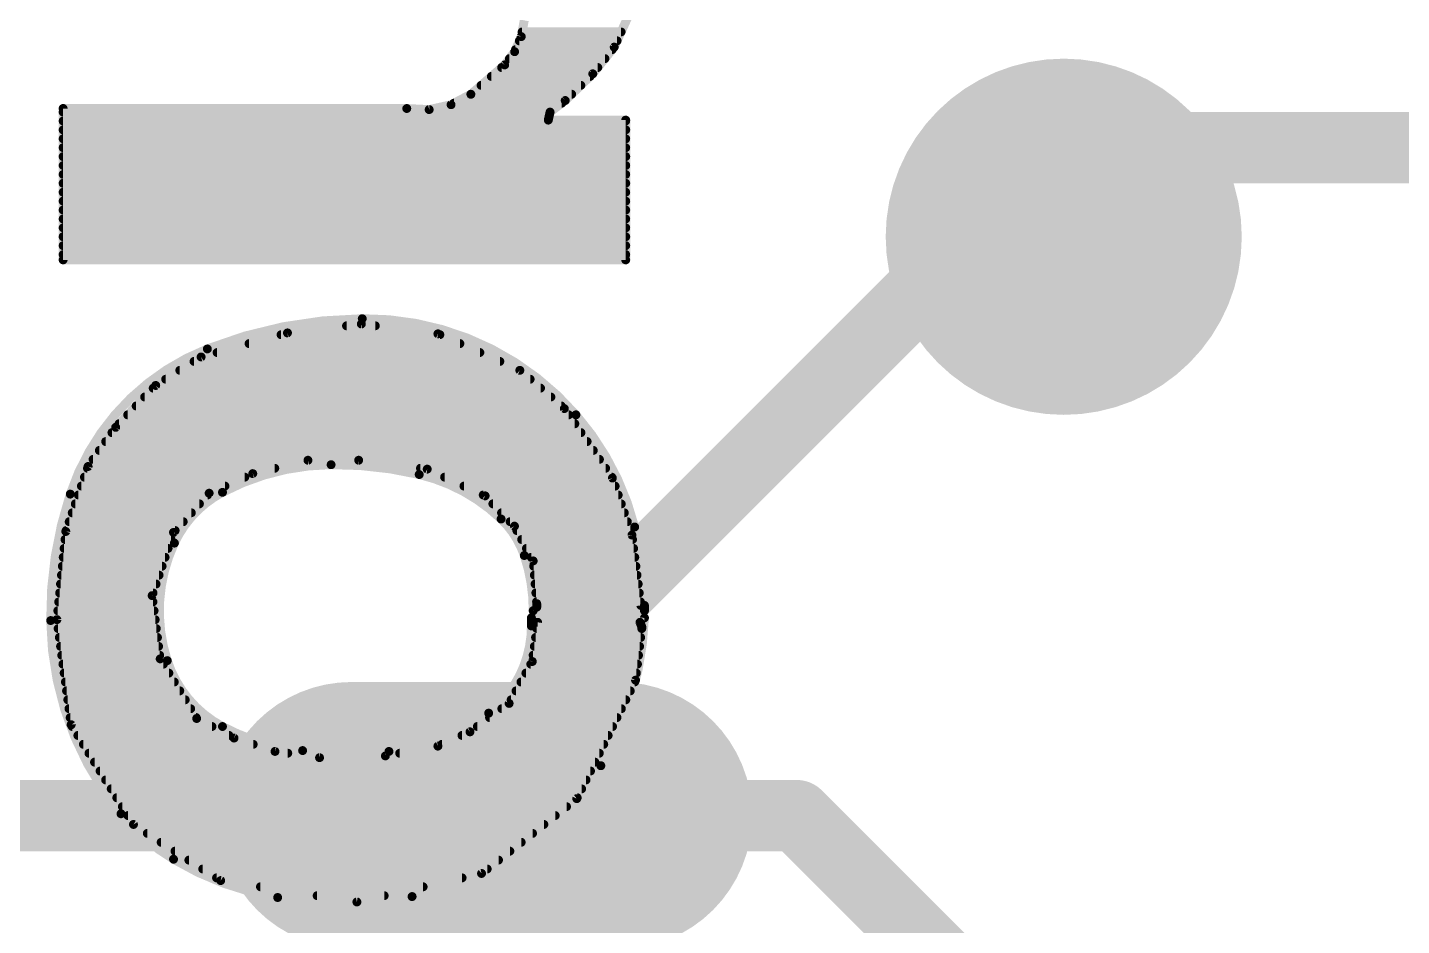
# Model space of a CAD drawing. Extents: x -2.8 to 25.5, y -2.5 to 56.
# Drawn here: x 16.22 to 20.141, y 33.341 to 35.903 of the extents above; entities that cross this region are included whole.
import ezdxf

# ---------------------------------------------------------------- set-up
doc = ezdxf.new("R2010")
doc.units = 0
for name, color, linetype in [('1', 12, 'CONTINUOUS'), ('16', 132, 'CONTINUOUS'), ('18', 110, 'CONTINUOUS'), ('22', 40, 'CONTINUOUS')]:
    doc.layers.add(name, color=color, linetype=linetype)

# ---------------------------------------------------------------- blocks, each defined once
blk = doc.blocks.new('RECT121920X243840R100')
at = {"const_width": 0.381}
blk.add_lwpolyline([(0.1905, -0.381), (0.1905, 0.381, 0.4142), (0, 0.5715), (0, 0.5715, 0.4142), (-0.1905, 0.381), (-0.1905, -0.381, 0.4142), (0, -0.5715), (0, -0.5715, 0.4142)], format="xyb", close=True, dxfattribs=at)
blk.add_solid([(-0.0254, -0.4064), (0.0254, -0.4064), (-0.0254, 0.4064), (0.0254, 0.4064)])
blk = doc.blocks.new('ROUNDV')
at = {"const_width": 0.5}
blk.add_lwpolyline([(0, -0.25, 1), (0, 0.25, 1), (0, -0.25)], format="xyb", dxfattribs=at)

msp = doc.modelspace()

# ---------------------------------------------------------------- linework, layer by layer
at = {"layer": '1', "const_width": 0.2032}
for points in [[(19.177, 35.306), (19.431, 35.56)], [(19.431, 35.56), (20.74, 35.56)], [(14.605, 33.655), (17.526, 33.655)], [(17.526, 33.655), (18.415, 33.655)], [(18.415, 33.655), (20.32, 31.75)]]:
    msp.add_lwpolyline(points, dxfattribs=at)
at = {"layer": '1', "const_width": 0.1016}
for points in [[(19.431, 35.6108, 1), (19.431, 35.5092)], [(19.4669, 35.5241, 1), (19.3951, 35.5959)], [(19.1411, 35.3419, 1), (19.2129, 35.2701)], [(17.526, 33.7058, 1), (17.526, 33.6042)], [(17.526, 33.6042, 1), (17.526, 33.7058)], [(18.4509, 33.6909, 1), (18.3791, 33.6191)], [(18.415, 33.6042, 1), (18.415, 33.7058)]]:
    msp.add_lwpolyline(points, format="xyb", dxfattribs=at)
at = {"layer": '16', "const_width": 0.2032}
for points in [[(17.78, 34.163), (18.923, 35.306)], [(18.923, 35.306), (19.177, 35.306)], [(17.78, 22.86), (17.78, 34.163)]]:
    msp.add_lwpolyline(points, dxfattribs=at)
at = {"layer": '16', "const_width": 0.1016}
for points in [[(18.923, 35.3568, 1), (18.923, 35.2552)], [(18.9589, 35.2701, 1), (18.8871, 35.3419)], [(19.177, 35.2552, 1), (19.177, 35.3568)], [(17.8308, 34.163, 1), (17.7292, 34.163)], [(17.7441, 34.1989, 1), (17.8159, 34.1271)]]:
    msp.add_lwpolyline(points, format="xyb", dxfattribs=at)
at = {"layer": '22', "const_width": 0.0254}
for points in [[(17.6378, 35.9232), (17.6291, 35.8769)], [(17.8945, 35.847), (17.9349, 35.9359)], [(17.6291, 35.8769), (17.6102, 35.8338)], [(17.6238, 35.8648), (17.9026, 35.8648)], [(17.6316, 35.8902), (17.9141, 35.8902)], [(17.6102, 35.8338), (17.5819, 35.7962)], [(17.6126, 35.8394), (17.8884, 35.8394)], [(17.8333, 35.7708), (17.8945, 35.847)], [(17.5819, 35.7962), (17.4854, 35.7124)], [(17.5732, 35.7886), (17.8476, 35.7886)], [(17.5953, 35.814), (17.868, 35.814)], [(17.5439, 35.7632), (17.8255, 35.7632)], [(17.7546, 35.6946), (17.8333, 35.7708)], [(17.4854, 35.7124), (17.4288, 35.6826)], [(17.4854, 35.7124), (17.773, 35.7124)], [(17.5146, 35.7378), (17.7992, 35.7378)], [(17.3025, 35.6718), (16.322, 35.6718)], [(16.322, 35.6718), (16.322, 35.24)], [(17.3664, 35.6687), (17.3025, 35.6718)], [(17.4288, 35.6826), (17.3664, 35.6687)], [(17.4372, 35.687), (17.7447, 35.687)], [(17.7114, 35.6616), (17.7546, 35.6946)], [(16.322, 35.6616), (17.7114, 35.6616)], [(16.322, 35.6362), (17.9273, 35.6362)], [(17.7063, 35.6387), (17.7114, 35.6616)], [(17.9273, 35.6387), (17.7063, 35.6387)], [(17.9273, 35.24), (17.9273, 35.6387)], [(16.322, 35.6108), (17.9273, 35.6108)], [(16.322, 35.5854), (17.9273, 35.5854)], [(16.322, 35.56), (17.9273, 35.56)], [(16.322, 35.5346), (17.9273, 35.5346)], [(16.322, 35.5092), (17.9273, 35.5092)], [(16.322, 35.4838), (17.9273, 35.4838)], [(16.322, 35.4584), (17.9273, 35.4584)], [(16.322, 35.433), (17.9273, 35.433)], [(16.322, 35.4076), (17.9273, 35.4076)], [(16.322, 35.3822), (17.9273, 35.3822)], [(16.322, 35.3568), (17.9273, 35.3568)], [(16.322, 35.3314), (17.9273, 35.3314)], [(16.322, 35.306), (17.9273, 35.306)], [(16.322, 35.2806), (17.9273, 35.2806)], [(16.322, 35.2552), (17.9273, 35.2552)], [(16.322, 35.24), (17.9273, 35.24)], [(17.1729, 35.0571), (16.9621, 35.0317)], [(17.1306, 35.052), (17.2127, 35.052)], [(17.3914, 35.0291), (17.1729, 35.0571)], [(16.9621, 35.0317), (16.7157, 34.9631)], [(16.8526, 35.0012), (17.454, 35.0012)], [(16.9438, 35.0266), (17.397, 35.0266)], [(17.6251, 34.925), (17.3914, 35.0291)], [(16.7157, 34.9631), (16.5862, 34.8818)], [(16.7613, 34.9758), (17.5111, 34.9758)], [(16.655, 34.925), (17.6251, 34.925)], [(16.6955, 34.9504), (17.5681, 34.9504)], [(17.7521, 34.8158), (17.6251, 34.925)], [(16.5862, 34.8818), (16.4719, 34.7624)], [(16.6146, 34.8996), (17.6546, 34.8996)], [(16.5546, 34.8488), (17.7137, 34.8488)], [(16.5789, 34.8742), (17.6842, 34.8742)], [(16.5303, 34.8234), (17.7433, 34.8234)], [(17.8892, 34.6177), (17.7521, 34.8158)], [(16.4719, 34.7624), (16.3932, 34.6507)], [(16.4817, 34.7726), (17.782, 34.7726)], [(16.506, 34.798), (17.7644, 34.798)], [(16.4612, 34.7472), (17.7996, 34.7472)], [(16.4254, 34.6964), (17.8347, 34.6964)], [(16.4433, 34.7218), (17.8172, 34.7218)], [(16.3932, 34.6507), (16.3297, 34.4653)], [(16.3915, 34.6456), (16.9259, 34.6456)], [(16.4075, 34.671), (17.8523, 34.671)], [(16.8631, 34.6304), (17.0205, 34.6685)], [(17.0205, 34.6685), (17.1653, 34.6685)], [(17.1653, 34.6685), (17.3609, 34.6431)], [(17.3416, 34.6456), (17.8699, 34.6456)], [(16.3828, 34.6202), (16.8404, 34.6202)], [(16.7386, 34.5745), (16.8631, 34.6304)], [(17.3609, 34.6431), (17.526, 34.5669)], [(17.4105, 34.6202), (17.8875, 34.6202)], [(17.9451, 34.4551), (17.8892, 34.6177)], [(16.3654, 34.5694), (16.734, 34.5694)], [(16.3741, 34.5948), (16.7838, 34.5948)], [(16.637, 34.4627), (16.7386, 34.5745)], [(17.4656, 34.5948), (17.8971, 34.5948)], [(17.5206, 34.5694), (17.9058, 34.5694)], [(17.526, 34.5669), (17.6098, 34.4805)], [(16.3567, 34.544), (16.7109, 34.544)], [(17.5482, 34.544), (17.9145, 34.544)], [(16.3393, 34.4932), (16.6647, 34.4932)], [(16.348, 34.5186), (16.6878, 34.5186)], [(17.5728, 34.5186), (17.9233, 34.5186)], [(17.5975, 34.4932), (17.932, 34.4932)], [(16.3297, 34.4653), (16.3043, 34.2138)], [(16.3306, 34.4678), (16.6416, 34.4678)], [(16.576, 34.2824), (16.637, 34.4627)], [(17.6098, 34.4805), (17.6632, 34.3814)], [(17.6166, 34.4678), (17.9407, 34.4678)], [(17.9705, 34.2544), (17.9451, 34.4551)], [(16.3248, 34.417), (16.6215, 34.417)], [(16.3274, 34.4424), (16.6301, 34.4424)], [(17.6303, 34.4424), (17.9467, 34.4424)], [(17.644, 34.417), (17.9499, 34.417)], [(16.3223, 34.3916), (16.6129, 34.3916)], [(17.6577, 34.3916), (17.9531, 34.3916)], [(17.6632, 34.3814), (17.6733, 34.2595)], [(16.3171, 34.3408), (16.5958, 34.3408)], [(16.3197, 34.3662), (16.6044, 34.3662)], [(17.6645, 34.3662), (17.9564, 34.3662)], [(17.6666, 34.3408), (17.9596, 34.3408)], [(16.3146, 34.3154), (16.5872, 34.3154)], [(17.6687, 34.3154), (17.9628, 34.3154)], [(16.3094, 34.2646), (16.5783, 34.2646)], [(16.312, 34.29), (16.5786, 34.29)], [(16.5989, 34.102), (16.576, 34.2824)], [(17.6708, 34.29), (17.966, 34.29)], [(17.6729, 34.2646), (17.9692, 34.2646)], [(17.6733, 34.2595), (17.6733, 34.2494)], [(17.6733, 34.2494), (17.9705, 34.2544)], [(17.9807, 34.2392), (17.9807, 34.2544)], [(16.3043, 34.2138), (16.3449, 33.9141)], [(16.3043, 34.2138), (16.5847, 34.2138)], [(16.3069, 34.2392), (16.5815, 34.2392)], [(17.9807, 34.2189), (17.6581, 34.2189)], [(17.6581, 34.2189), (17.6581, 34.196)], [(17.6632, 34.2392), (17.9807, 34.2392)], [(16.3077, 34.1884), (16.5879, 34.1884)], [(17.6759, 34.2062), (17.6606, 34.0944)], [(17.6735, 34.1884), (17.973, 34.1884)], [(17.968, 34.2062), (17.6759, 34.2062)], [(17.9553, 34.0411), (17.973, 34.1884)], [(17.973, 34.1935), (17.968, 34.2062)], [(17.973, 34.1884), (17.973, 34.1935)], [(16.3112, 34.163), (16.5912, 34.163)], [(16.3146, 34.1376), (16.5944, 34.1376)], [(17.6665, 34.1376), (17.9669, 34.1376)], [(17.67, 34.163), (17.9699, 34.163)], [(16.3181, 34.1122), (16.5976, 34.1122)], [(16.703, 33.9319), (16.5989, 34.102)], [(17.663, 34.1122), (17.9638, 34.1122)], [(16.3215, 34.0868), (16.6082, 34.0868)], [(16.3249, 34.0614), (16.6238, 34.0614)], [(17.6606, 34.0944), (17.5946, 33.975)], [(17.6424, 34.0614), (17.9577, 34.0614)], [(17.6564, 34.0868), (17.9608, 34.0868)], [(16.3284, 34.036), (16.6393, 34.036)], [(17.6283, 34.036), (17.9528, 34.036)], [(17.7876, 33.7033), (17.9553, 34.0411)], [(16.3318, 34.0106), (16.6548, 34.0106)], [(16.3353, 33.9852), (16.6704, 33.9852)], [(17.6002, 33.9852), (17.9275, 33.9852)], [(17.6143, 34.0106), (17.9402, 34.0106)], [(16.3387, 33.9598), (16.6859, 33.9598)], [(17.5946, 33.975), (17.4828, 33.8938)], [(17.5737, 33.9598), (17.9149, 33.9598)], [(16.3421, 33.9344), (16.7015, 33.9344)], [(16.3449, 33.9141), (16.5227, 33.6296)], [(16.3481, 33.909), (16.7467, 33.909)], [(16.8097, 33.876), (16.703, 33.9319)], [(17.5037, 33.909), (17.8897, 33.909)], [(17.5387, 33.9344), (17.9023, 33.9344)], [(16.364, 33.8836), (16.7952, 33.8836)], [(16.9266, 33.8379), (16.8097, 33.876)], [(17.4828, 33.8938), (17.3914, 33.8531)], [(17.4599, 33.8836), (17.8771, 33.8836)], [(16.3798, 33.8582), (16.8643, 33.8582)], [(16.3957, 33.8328), (16.963, 33.8328)], [(17.0536, 33.8201), (16.9266, 33.8379)], [(17.2415, 33.8252), (17.0536, 33.8201)], [(17.3914, 33.8531), (17.2415, 33.8252)], [(17.2823, 33.8328), (17.8519, 33.8328)], [(17.4029, 33.8582), (17.8645, 33.8582)], [(16.4116, 33.8074), (17.8393, 33.8074)], [(16.4275, 33.782), (17.8267, 33.782)], [(16.4433, 33.7566), (17.8141, 33.7566)], [(16.4592, 33.7312), (17.8014, 33.7312)], [(16.4751, 33.7058), (17.7888, 33.7058)], [(16.491, 33.6804), (17.7584, 33.6804)], [(17.5158, 33.4899), (17.7876, 33.7033)], [(16.5068, 33.655), (17.7261, 33.655)], [(16.5227, 33.6296), (16.7716, 33.4696)], [(16.5227, 33.6296), (17.6937, 33.6296)], [(16.5622, 33.6042), (17.6614, 33.6042)], [(16.6017, 33.5788), (17.629, 33.5788)], [(16.6412, 33.5534), (17.5967, 33.5534)], [(16.6807, 33.528), (17.5643, 33.528)], [(16.7203, 33.5026), (17.532, 33.5026)], [(16.7598, 33.4772), (17.4603, 33.4772)], [(16.7716, 33.4696), (17.1602, 33.4086)], [(17.1602, 33.4086), (17.5158, 33.4899)], [(16.885, 33.4518), (17.3492, 33.4518)], [(17.0468, 33.4264), (17.2381, 33.4264)]]:
    msp.add_lwpolyline(points, dxfattribs=at)
at = {"layer": '22'}
for points, const_width in [([(17.6238, 35.8712, 1), (17.6238, 35.8585)], 0.0127), ([(17.6229, 35.8781, 1), (17.6354, 35.8758)], 0.0127), ([(17.635, 35.8744, 1), (17.6233, 35.8795)], 0.0127), ([(17.6316, 35.8965, 1), (17.6316, 35.8839)], 0.0127), ([(17.9026, 35.8585, 1), (17.9026, 35.8712)], 0.0127), ([(17.9141, 35.8839, 1), (17.9141, 35.8965)], 0.0127), ([(17.6044, 35.8364, 1), (17.616, 35.8313)], 0.0127), ([(17.6153, 35.83, 1), (17.6051, 35.8377)], 0.0127), ([(17.6126, 35.8458, 1), (17.6126, 35.8331)], 0.0127), ([(17.8887, 35.8496, 1), (17.9002, 35.8443)], 0.0127), ([(17.8884, 35.8331, 1), (17.8884, 35.8458)], 0.0127), ([(17.8994, 35.843, 1), (17.8895, 35.8509)], 0.0127), ([(17.5732, 35.795, 1), (17.5732, 35.7823)], 0.0127), ([(17.5768, 35.8, 1), (17.587, 35.7924)], 0.0127), ([(17.5861, 35.7914, 1), (17.5777, 35.801)], 0.0127), ([(17.5953, 35.8203, 1), (17.5953, 35.8077)], 0.0127), ([(17.8476, 35.7823, 1), (17.8476, 35.795)], 0.0127), ([(17.868, 35.8077, 1), (17.868, 35.8203)], 0.0127), ([(17.5439, 35.7696, 1), (17.5439, 35.7569)], 0.0127), ([(17.8255, 35.7569, 1), (17.8255, 35.7696)], 0.0127), ([(17.8283, 35.7748, 1), (17.8383, 35.7668)], 0.0127), ([(17.8377, 35.7662, 1), (17.8289, 35.7754)], 0.0127), ([(17.4854, 35.7188, 1), (17.4854, 35.7061)], 0.0127), ([(17.4812, 35.7172, 1), (17.4896, 35.7076)], 0.0127), ([(17.4884, 35.7068, 1), (17.4824, 35.718)], 0.0127), ([(17.5146, 35.7441, 1), (17.5146, 35.7315)], 0.0127), ([(17.773, 35.7061, 1), (17.773, 35.7188)], 0.0127), ([(17.7992, 35.7315, 1), (17.7992, 35.7441)], 0.0127), ([(16.3284, 35.6718, 1), (16.3156, 35.6718)], 0.0127), ([(16.322, 35.6782, 1), (16.322, 35.6655)], 0.0127), ([(17.3028, 35.6781, 1), (17.3022, 35.6655)], 0.0127), ([(17.3025, 35.6655, 1), (17.3025, 35.6782)], 0.0127), ([(17.365, 35.6749, 1), (17.3678, 35.6625)], 0.0127), ([(17.3661, 35.6624, 1), (17.3667, 35.6751)], 0.0127), ([(17.4259, 35.6882, 1), (17.4318, 35.677)], 0.0127), ([(17.4302, 35.6764, 1), (17.4274, 35.6888)], 0.0127), ([(17.4372, 35.6934, 1), (17.4372, 35.6807)], 0.0127), ([(17.7447, 35.6807, 1), (17.7447, 35.6934)], 0.0127), ([(17.7502, 35.6992, 1), (17.759, 35.69)], 0.0127), ([(17.7585, 35.6896, 1), (17.7507, 35.6996)], 0.0127), ([(16.322, 35.6679, 1), (16.322, 35.6553)], 0.0127), ([(16.322, 35.6425, 1), (16.322, 35.6299)], 0.0127), ([(17.7063, 35.645, 1), (17.7063, 35.6324)], 0.0127), ([(17.7001, 35.6401, 1), (17.7125, 35.6373)], 0.0127), ([(17.7075, 35.6666, 1), (17.7153, 35.6566)], 0.0127), ([(17.7176, 35.6602, 1), (17.7052, 35.663)], 0.0127), ([(17.7114, 35.6553, 1), (17.7114, 35.6679)], 0.0127), ([(17.9337, 35.6387, 1), (17.921, 35.6387)], 0.0127), ([(17.9273, 35.6324, 1), (17.9273, 35.645)], 0.0127), ([(17.9273, 35.6299, 1), (17.9273, 35.6425)], 0.0127), ([(16.322, 35.6172, 1), (16.322, 35.6045)], 0.0127), ([(17.9273, 35.6045, 1), (17.9273, 35.6172)], 0.0127), ([(16.322, 35.5917, 1), (16.322, 35.5791)], 0.0127), ([(16.322, 35.5663, 1), (16.322, 35.5537)], 0.0127), ([(17.9273, 35.5791, 1), (17.9273, 35.5917)], 0.0127), ([(17.9273, 35.5537, 1), (17.9273, 35.5663)], 0.0127), ([(16.322, 35.541, 1), (16.322, 35.5283)], 0.0127), ([(16.322, 35.5155, 1), (16.322, 35.5029)], 0.0127), ([(17.9273, 35.5283, 1), (17.9273, 35.541)], 0.0127), ([(17.9273, 35.5029, 1), (17.9273, 35.5155)], 0.0127), ([(16.322, 35.4901, 1), (16.322, 35.4775)], 0.0127), ([(17.9273, 35.4775, 1), (17.9273, 35.4901)], 0.0127), ([(16.322, 35.4648, 1), (16.322, 35.4521)], 0.0127), ([(16.322, 35.4393, 1), (16.322, 35.4267)], 0.0127), ([(17.9273, 35.4521, 1), (17.9273, 35.4648)], 0.0127), ([(17.9273, 35.4267, 1), (17.9273, 35.4393)], 0.0127), ([(16.322, 35.4139, 1), (16.322, 35.4013)], 0.0127), ([(17.9273, 35.4013, 1), (17.9273, 35.4139)], 0.0127), ([(16.322, 35.3886, 1), (16.322, 35.3759)], 0.0127), ([(16.322, 35.3631, 1), (16.322, 35.3505)], 0.0127), ([(17.9273, 35.3759, 1), (17.9273, 35.3886)], 0.0127), ([(17.9273, 35.3505, 1), (17.9273, 35.3631)], 0.0127), ([(16.322, 35.3377, 1), (16.322, 35.3251)], 0.0127), ([(17.9273, 35.3251, 1), (17.9273, 35.3377)], 0.0127), ([(16.322, 35.3124, 1), (16.322, 35.2997)], 0.0127), ([(16.322, 35.2869, 1), (16.322, 35.2743)], 0.0127), ([(17.9273, 35.2997, 1), (17.9273, 35.3124)], 0.0127), ([(17.9273, 35.2743, 1), (17.9273, 35.2869)], 0.0127), ([(16.3156, 35.24, 1), (16.3284, 35.24)], 0.0127), ([(16.322, 35.2615, 1), (16.322, 35.2489)], 0.0127), ([(16.322, 35.2463, 1), (16.322, 35.2337)], 0.0127), ([(17.921, 35.24, 1), (17.9337, 35.24)], 0.0127), ([(17.9273, 35.2489, 1), (17.9273, 35.2615)], 0.0127), ([(17.9273, 35.2337, 1), (17.9273, 35.2463)], 0.0127), ([(17.1755, 35.0723, 0.092), (16.7335, 34.986)], 0.0254), ([(17.1306, 35.0583, 1), (17.1306, 35.0457)], 0.0127), ([(17.1737, 35.0634, 1), (17.1721, 35.0508)], 0.0127), ([(17.7851, 34.798, 0.2195), (17.1755, 35.0723)], 0.0254), ([(17.1754, 35.0786, 1), (17.1756, 35.066)], 0.0127), ([(17.1737, 35.0508, 1), (17.1721, 35.0634)], 0.0127), ([(17.1756, 35.066, 1), (17.1754, 35.0786)], 0.0127), ([(17.2127, 35.0457, 1), (17.2127, 35.0583)], 0.0127), ([(16.8526, 35.0076, 1), (16.8526, 34.9949)], 0.0127), ([(16.9438, 35.0329, 1), (16.9438, 35.0203)], 0.0127), ([(16.9613, 35.038, 1), (16.9629, 35.0254)], 0.0127), ([(16.9638, 35.0256, 1), (16.9604, 35.0378)], 0.0127), ([(17.394, 35.0349, 1), (17.3888, 35.0233)], 0.0127), ([(17.3906, 35.0228, 1), (17.3922, 35.0354)], 0.0127), ([(17.397, 35.0203, 1), (17.397, 35.0329)], 0.0127), ([(17.454, 34.9949, 1), (17.454, 35.0076)], 0.0127), ([(16.7335, 34.986, 0.2224), (16.3424, 34.5719)], 0.0254), ([(16.714, 34.9692, 1), (16.7174, 34.957)], 0.0127), ([(16.7191, 34.9577, 1), (16.7123, 34.9685)], 0.0127), ([(16.7312, 34.9919, 1), (16.7358, 34.9801)], 0.0127), ([(16.7358, 34.9801, 1), (16.7312, 34.9919)], 0.0127), ([(16.7613, 34.9821, 1), (16.7613, 34.9695)], 0.0127), ([(17.5111, 34.9695, 1), (17.5111, 34.9821)], 0.0127), ([(16.655, 34.9314, 1), (16.655, 34.9187)], 0.0127), ([(16.6955, 34.9567, 1), (16.6955, 34.9441)], 0.0127), ([(17.5681, 34.9441, 1), (17.5681, 34.9567)], 0.0127), ([(17.6292, 34.9298, 1), (17.621, 34.9202)], 0.0127), ([(17.6225, 34.9192, 1), (17.6277, 34.9308)], 0.0127), ([(17.6251, 34.9187, 1), (17.6251, 34.9314)], 0.0127), ([(16.5828, 34.8872, 1), (16.5896, 34.8764)], 0.0127), ([(16.5908, 34.8774, 1), (16.5816, 34.8862)], 0.0127), ([(16.6146, 34.9059, 1), (16.6146, 34.8933)], 0.0127), ([(17.6546, 34.8933, 1), (17.6546, 34.9059)], 0.0127), ([(16.5546, 34.8552, 1), (16.5546, 34.8425)], 0.0127), ([(16.5789, 34.8805, 1), (16.5789, 34.8679)], 0.0127), ([(17.6842, 34.8679, 1), (17.6842, 34.8805)], 0.0127), ([(17.7137, 34.8425, 1), (17.7137, 34.8552)], 0.0127), ([(16.5303, 34.8297, 1), (16.5303, 34.8171)], 0.0127), ([(17.7433, 34.8171, 1), (17.7433, 34.8297)], 0.0127), ([(17.7573, 34.8194, 1), (17.7469, 34.8122)], 0.0127), ([(17.748, 34.811, 1), (17.7562, 34.8206)], 0.0127), ([(16.4771, 34.7587, 1), (16.4667, 34.7661)], 0.0127), ([(16.4817, 34.779, 1), (16.4817, 34.7663)], 0.0127), ([(16.506, 34.8043, 1), (16.506, 34.7917)], 0.0127), ([(17.7644, 34.7917, 1), (17.7644, 34.8043)], 0.0127), ([(17.9527, 34.478, 0.1172), (17.7851, 34.798)], 0.0254), ([(17.7899, 34.8022, 1), (17.7803, 34.7938)], 0.0127), ([(17.7803, 34.7938, 1), (17.7899, 34.8022)], 0.0127), ([(17.782, 34.7663, 1), (17.782, 34.779)], 0.0127), ([(16.4612, 34.7535, 1), (16.4612, 34.7409)], 0.0127), ([(16.4673, 34.7668, 1), (16.4765, 34.758)], 0.0127), ([(17.7996, 34.7409, 1), (17.7996, 34.7535)], 0.0127), ([(16.4254, 34.7028, 1), (16.4254, 34.6901)], 0.0127), ([(16.4433, 34.7281, 1), (16.4433, 34.7155)], 0.0127), ([(17.8172, 34.7155, 1), (17.8172, 34.7281)], 0.0127), ([(17.8347, 34.6901, 1), (17.8347, 34.7028)], 0.0127), ([(16.3915, 34.6519, 1), (16.3915, 34.6393)], 0.0127), ([(16.388, 34.6544, 1), (16.3984, 34.647)], 0.0127), ([(16.3992, 34.6486, 1), (16.3872, 34.6528)], 0.0127), ([(16.4075, 34.6773, 1), (16.4075, 34.6647)], 0.0127), ([(17.0866, 34.6558, 0.1204), (16.7767, 34.577)], 0.0254), ([(16.9259, 34.6393, 1), (16.9259, 34.6519)], 0.0127), ([(17.0205, 34.6748, 1), (17.0205, 34.6622)], 0.0127), ([(17.022, 34.6623, 1), (17.019, 34.6747)], 0.0127), ([(17.338, 34.6278, 0.0602), (17.0866, 34.6558)], 0.0254), ([(17.0865, 34.6621, 1), (17.0867, 34.6495)], 0.0127), ([(17.0867, 34.6495, 1), (17.0865, 34.6621)], 0.0127), ([(17.1661, 34.6748, 1), (17.1645, 34.6622)], 0.0127), ([(17.1653, 34.6622, 1), (17.1653, 34.6748)], 0.0127), ([(17.3416, 34.6519, 1), (17.3416, 34.6393)], 0.0127), ([(17.8523, 34.6647, 1), (17.8523, 34.6773)], 0.0127), ([(17.8699, 34.6393, 1), (17.8699, 34.6519)], 0.0127), ([(16.3828, 34.6266, 1), (16.3828, 34.6139)], 0.0127), ([(16.8404, 34.6139, 1), (16.8404, 34.6266)], 0.0127), ([(16.8616, 34.6366, 1), (16.8646, 34.6242)], 0.0127), ([(16.8657, 34.6246, 1), (16.8605, 34.6362)], 0.0127), ([(17.5717, 34.5008, 0.1342), (17.338, 34.6278)], 0.0254), ([(17.3395, 34.634, 1), (17.3365, 34.6216)], 0.0127), ([(17.3365, 34.6216, 1), (17.3395, 34.634)], 0.0127), ([(17.3636, 34.6489, 1), (17.3582, 34.6373)], 0.0127), ([(17.3601, 34.6368, 1), (17.3617, 34.6494)], 0.0127), ([(17.4105, 34.6266, 1), (17.4105, 34.6139)], 0.0127), ([(17.8952, 34.6198, 1), (17.8832, 34.6156)], 0.0127), ([(17.884, 34.6141, 1), (17.8944, 34.6213)], 0.0127), ([(17.8875, 34.6139, 1), (17.8875, 34.6266)], 0.0127), ([(16.3424, 34.5719, 0.083), (16.2865, 34.2113)], 0.0254), ([(16.3364, 34.5739, 1), (16.3484, 34.5699)], 0.0127), ([(16.3484, 34.5699, 1), (16.3364, 34.5739)], 0.0127), ([(16.3654, 34.5757, 1), (16.3654, 34.5631)], 0.0127), ([(16.3741, 34.6011, 1), (16.3741, 34.5885)], 0.0127), ([(16.7767, 34.577, 0.1633), (16.6395, 34.4322)], 0.0254), ([(16.736, 34.5803, 1), (16.7412, 34.5687)], 0.0127), ([(16.7433, 34.5702, 1), (16.7339, 34.5788)], 0.0127), ([(16.734, 34.5631, 1), (16.734, 34.5757)], 0.0127), ([(16.7737, 34.5826, 1), (16.7797, 34.5714)], 0.0127), ([(16.7797, 34.5714, 1), (16.7737, 34.5826)], 0.0127), ([(16.7838, 34.5885, 1), (16.7838, 34.6011)], 0.0127), ([(17.4656, 34.6011, 1), (17.4656, 34.5885)], 0.0127), ([(17.5206, 34.5757, 1), (17.5206, 34.5631)], 0.0127), ([(17.5306, 34.5713, 1), (17.5214, 34.5625)], 0.0127), ([(17.5233, 34.5611, 1), (17.5287, 34.5727)], 0.0127), ([(17.8971, 34.5885, 1), (17.8971, 34.6011)], 0.0127), ([(17.9058, 34.5631, 1), (17.9058, 34.5757)], 0.0127), ([(16.3567, 34.5504, 1), (16.3567, 34.5377)], 0.0127), ([(16.7109, 34.5377, 1), (16.7109, 34.5504)], 0.0127), ([(17.5482, 34.5504, 1), (17.5482, 34.5377)], 0.0127), ([(17.9145, 34.5377, 1), (17.9145, 34.5504)], 0.0127), ([(16.3393, 34.4995, 1), (16.3393, 34.4869)], 0.0127), ([(16.348, 34.5249, 1), (16.348, 34.5123)], 0.0127), ([(16.6647, 34.4869, 1), (16.6647, 34.4995)], 0.0127), ([(16.6878, 34.5123, 1), (16.6878, 34.5249)], 0.0127), ([(17.6378, 34.3967, 0.1209), (17.5717, 34.5008)], 0.0254), ([(17.5761, 34.5054, 1), (17.5673, 34.4962)], 0.0127), ([(17.5728, 34.5249, 1), (17.5728, 34.5123)], 0.0127), ([(17.5673, 34.4962, 1), (17.5761, 34.5054)], 0.0127), ([(17.5975, 34.4995, 1), (17.5975, 34.4869)], 0.0127), ([(17.9233, 34.5123, 1), (17.9233, 34.5249)], 0.0127), ([(17.932, 34.4869, 1), (17.932, 34.4995)], 0.0127), ([(16.336, 34.4647, 1), (16.3234, 34.4659)], 0.0127), ([(16.3237, 34.4674, 1), (16.3357, 34.4632)], 0.0127), ([(16.3306, 34.4742, 1), (16.3306, 34.4615)], 0.0127), ([(16.6323, 34.467, 1), (16.6417, 34.4584)], 0.0127), ([(16.643, 34.4607, 1), (16.631, 34.4647)], 0.0127), ([(16.6416, 34.4615, 1), (16.6416, 34.4742)], 0.0127), ([(17.6154, 34.4835, 1), (17.6042, 34.4775)], 0.0127), ([(17.6052, 34.4761, 1), (17.6144, 34.4849)], 0.0127), ([(17.6166, 34.4742, 1), (17.6166, 34.4615)], 0.0127), ([(17.9514, 34.4559, 1), (17.9388, 34.4543)], 0.0127), ([(17.9391, 34.453, 1), (17.9511, 34.4572)], 0.0127), ([(17.9407, 34.4615, 1), (17.9407, 34.4742)], 0.0127), ([(17.9589, 34.4796, 1), (17.9465, 34.4764)], 0.0127), ([(17.9807, 34.2544, 0.0624), (17.9527, 34.478)], 0.0254), ([(17.9465, 34.4764, 1), (17.9589, 34.4796)], 0.0127), ([(16.3248, 34.4233, 1), (16.3248, 34.4107)], 0.0127), ([(16.3274, 34.4487, 1), (16.3274, 34.4361)], 0.0127), ([(16.6395, 34.4322, 0.1897), (16.6192, 34.097)], 0.0254), ([(16.6215, 34.4107, 1), (16.6215, 34.4233)], 0.0127), ([(16.6301, 34.4361, 1), (16.6301, 34.4487)], 0.0127), ([(16.6337, 34.4349, 1), (16.6453, 34.4295)], 0.0127), ([(16.6453, 34.4295, 1), (16.6337, 34.4349)], 0.0127), ([(17.6303, 34.4487, 1), (17.6303, 34.4361)], 0.0127), ([(17.644, 34.4233, 1), (17.644, 34.4107)], 0.0127), ([(17.9467, 34.4361, 1), (17.9467, 34.4487)], 0.0127), ([(17.9499, 34.4107, 1), (17.9499, 34.4233)], 0.0127), ([(16.3223, 34.398, 1), (16.3223, 34.3853)], 0.0127), ([(16.6129, 34.3853, 1), (16.6129, 34.398)], 0.0127), ([(17.6632, 34.2392, 0.0828), (17.6378, 34.3967)], 0.0254), ([(17.6438, 34.3987, 1), (17.6318, 34.3947)], 0.0127), ([(17.6318, 34.3947, 1), (17.6438, 34.3987)], 0.0127), ([(17.6577, 34.398, 1), (17.6577, 34.3853)], 0.0127), ([(17.6695, 34.3819, 1), (17.6569, 34.3809)], 0.0127), ([(17.6576, 34.3784, 1), (17.6688, 34.3844)], 0.0127), ([(17.9531, 34.3853, 1), (17.9531, 34.398)], 0.0127), ([(16.3171, 34.3471, 1), (16.3171, 34.3345)], 0.0127), ([(16.3197, 34.3725, 1), (16.3197, 34.3599)], 0.0127), ([(16.5958, 34.3345, 1), (16.5958, 34.3471)], 0.0127), ([(16.6044, 34.3599, 1), (16.6044, 34.3725)], 0.0127), ([(17.6645, 34.3725, 1), (17.6645, 34.3599)], 0.0127), ([(17.6666, 34.3471, 1), (17.6666, 34.3345)], 0.0127), ([(17.9564, 34.3599, 1), (17.9564, 34.3725)], 0.0127), ([(17.9596, 34.3345, 1), (17.9596, 34.3471)], 0.0127), ([(16.3146, 34.3218, 1), (16.3146, 34.3091)], 0.0127), ([(16.5872, 34.3091, 1), (16.5872, 34.3218)], 0.0127), ([(17.6687, 34.3218, 1), (17.6687, 34.3091)], 0.0127), ([(17.9628, 34.3091, 1), (17.9628, 34.3218)], 0.0127), ([(16.3094, 34.2709, 1), (16.3094, 34.2583)], 0.0127), ([(16.312, 34.2963, 1), (16.312, 34.2837)], 0.0127), ([(16.5823, 34.2832, 1), (16.5697, 34.2816)], 0.0127), ([(16.57, 34.2844, 1), (16.582, 34.2804)], 0.0127), ([(16.5783, 34.2583, 1), (16.5783, 34.2709)], 0.0127), ([(16.5786, 34.2837, 1), (16.5786, 34.2963)], 0.0127), ([(17.6708, 34.2963, 1), (17.6708, 34.2837)], 0.0127), ([(17.6729, 34.2709, 1), (17.6729, 34.2583)], 0.0127), ([(17.6797, 34.2595, 1), (17.6669, 34.2595)], 0.0127), ([(17.667, 34.259, 1), (17.6796, 34.26)], 0.0127), ([(17.966, 34.2837, 1), (17.966, 34.2963)], 0.0127), ([(17.9692, 34.2583, 1), (17.9692, 34.2709)], 0.0127), ([(17.9706, 34.2481, 1), (17.9704, 34.2607)], 0.0127), ([(17.9871, 34.2544, 1), (17.9744, 34.2544)], 0.0127), ([(16.3106, 34.2147, 1), (16.298, 34.2129)], 0.0127), ([(16.3043, 34.2201, 1), (16.3043, 34.2075)], 0.0127), ([(16.3069, 34.2456, 1), (16.3069, 34.2329)], 0.0127), ([(16.5815, 34.2329, 1), (16.5815, 34.2456)], 0.0127), ([(16.5847, 34.2075, 1), (16.5847, 34.2201)], 0.0127), ([(17.6581, 34.2253, 1), (17.6581, 34.2126)], 0.0127), ([(17.6645, 34.2189, 1), (17.6517, 34.2189)], 0.0127), ([(17.6632, 34.2456, 1), (17.6632, 34.2329)], 0.0127), ([(17.6569, 34.2392, 1), (17.6695, 34.2392)], 0.0127), ([(17.6669, 34.2494, 1), (17.6797, 34.2494)], 0.0127), ([(17.6732, 34.2557, 1), (17.6734, 34.2431)], 0.0127), ([(17.8562, 33.7972, 0.1246), (17.9807, 34.2189)], 0.0254), ([(17.9642, 34.2536, 1), (17.9768, 34.2552)], 0.0127), ([(17.9744, 34.2544, 1), (17.9871, 34.2544)], 0.0127), ([(17.9744, 34.2392, 1), (17.9871, 34.2392)], 0.0127), ([(17.987, 34.2187, 1), (17.9744, 34.2191)], 0.0127), ([(17.9807, 34.2329, 1), (17.9807, 34.2456)], 0.0127), ([(17.9807, 34.2126, 1), (17.9807, 34.2253)], 0.0127), ([(16.2865, 34.2113, 0.1703), (16.4871, 33.6601)], 0.0254), ([(16.2928, 34.2114, 1), (16.2802, 34.2112)], 0.0127), ([(16.2802, 34.2112, 1), (16.2928, 34.2114)], 0.0127), ([(16.298, 34.2144, 1), (16.3106, 34.2132)], 0.0127), ([(16.3077, 34.1947, 1), (16.3077, 34.1821)], 0.0127), ([(16.5879, 34.1821, 1), (16.5879, 34.1947)], 0.0127), ([(17.5362, 33.9471, 0.2316), (17.6581, 34.196)], 0.0254), ([(17.6517, 34.196, 1), (17.6645, 34.196)], 0.0127), ([(17.6644, 34.196, 1), (17.6518, 34.196)], 0.0127), ([(17.6735, 34.1947, 1), (17.6735, 34.1821)], 0.0127), ([(17.6759, 34.2126, 1), (17.6759, 34.1999)], 0.0127), ([(17.6822, 34.2053, 1), (17.6696, 34.2071)], 0.0127), ([(17.9739, 34.2085, 1), (17.9621, 34.2039)], 0.0127), ([(17.9793, 34.1876, 1), (17.9667, 34.1892)], 0.0127), ([(17.9794, 34.1935, 1), (17.9667, 34.1935)], 0.0127), ([(17.9667, 34.1884, 1), (17.9794, 34.1884)], 0.0127), ([(17.9671, 34.1912, 1), (17.9789, 34.1958)], 0.0127), ([(17.968, 34.1999, 1), (17.968, 34.2126)], 0.0127), ([(17.973, 34.1821, 1), (17.973, 34.1947)], 0.0127), ([(16.3112, 34.1694, 1), (16.3112, 34.1567)], 0.0127), ([(16.3146, 34.1439, 1), (16.3146, 34.1313)], 0.0127), ([(16.5912, 34.1567, 1), (16.5912, 34.1694)], 0.0127), ([(16.5944, 34.1313, 1), (16.5944, 34.1439)], 0.0127), ([(17.6665, 34.1439, 1), (17.6665, 34.1313)], 0.0127), ([(17.67, 34.1694, 1), (17.67, 34.1567)], 0.0127), ([(17.9669, 34.1313, 1), (17.9669, 34.1439)], 0.0127), ([(17.9699, 34.1567, 1), (17.9699, 34.1694)], 0.0127), ([(16.3181, 34.1185, 1), (16.3181, 34.1059)], 0.0127), ([(16.6043, 34.1053, 1), (16.5935, 34.0987)], 0.0127), ([(16.5926, 34.1012, 1), (16.6052, 34.1028)], 0.0127), ([(16.5976, 34.1059, 1), (16.5976, 34.1185)], 0.0127), ([(16.6192, 34.097, 0.1942), (16.7767, 33.909)], 0.0254), ([(16.6252, 34.099, 1), (16.6132, 34.095)], 0.0127), ([(17.663, 34.1185, 1), (17.663, 34.1059)], 0.0127), ([(17.9638, 34.1059, 1), (17.9638, 34.1185)], 0.0127), ([(16.3215, 34.0932, 1), (16.3215, 34.0805)], 0.0127), ([(16.3249, 34.0677, 1), (16.3249, 34.0551)], 0.0127), ([(16.6082, 34.0805, 1), (16.6082, 34.0932)], 0.0127), ([(16.6132, 34.095, 1), (16.6252, 34.099)], 0.0127), ([(16.6238, 34.0551, 1), (16.6238, 34.0677)], 0.0127), ([(17.6424, 34.0677, 1), (17.6424, 34.0551)], 0.0127), ([(17.6564, 34.0932, 1), (17.6564, 34.0805)], 0.0127), ([(17.6543, 34.0953, 1), (17.6669, 34.0935)], 0.0127), ([(17.6662, 34.0913, 1), (17.655, 34.0975)], 0.0127), ([(17.9577, 34.0551, 1), (17.9577, 34.0677)], 0.0127), ([(17.9608, 34.0805, 1), (17.9608, 34.0932)], 0.0127), ([(16.3284, 34.0423, 1), (16.3284, 34.0297)], 0.0127), ([(16.6393, 34.0297, 1), (16.6393, 34.0423)], 0.0127), ([(17.6283, 34.0423, 1), (17.6283, 34.0297)], 0.0127), ([(17.949, 34.0419, 1), (17.9616, 34.0403)], 0.0127), ([(17.961, 34.0383, 1), (17.9496, 34.0439)], 0.0127), ([(17.9528, 34.0297, 1), (17.9528, 34.0423)], 0.0127), ([(16.3318, 34.017, 1), (16.3318, 34.0043)], 0.0127), ([(16.3353, 33.9915, 1), (16.3353, 33.9789)], 0.0127), ([(16.6548, 34.0043, 1), (16.6548, 34.017)], 0.0127), ([(16.6704, 33.9789, 1), (16.6704, 33.9915)], 0.0127), ([(17.6002, 33.9915, 1), (17.6002, 33.9789)], 0.0127), ([(17.6143, 34.017, 1), (17.6143, 34.0043)], 0.0127), ([(17.9275, 33.9789, 1), (17.9275, 33.9915)], 0.0127), ([(17.9402, 34.0043, 1), (17.9402, 34.017)], 0.0127), ([(16.3387, 33.9661, 1), (16.3387, 33.9535)], 0.0127), ([(16.6859, 33.9535, 1), (16.6859, 33.9661)], 0.0127), ([(17.2517, 33.8379, 0.1478), (17.5362, 33.9471)], 0.0254), ([(17.5323, 33.9521, 1), (17.5401, 33.9421)], 0.0127), ([(17.5401, 33.9421, 1), (17.5323, 33.9521)], 0.0127), ([(17.5737, 33.9661, 1), (17.5737, 33.9535)], 0.0127), ([(17.589, 33.9781, 1), (17.6002, 33.9719)], 0.0127), ([(17.5983, 33.9699, 1), (17.5909, 33.9801)], 0.0127), ([(17.9149, 33.9535, 1), (17.9149, 33.9661)], 0.0127), ([(16.3421, 33.9408, 1), (16.3421, 33.9281)], 0.0127), ([(16.3503, 33.9175, 1), (16.3395, 33.9107)], 0.0127), ([(16.3386, 33.9132, 1), (16.3512, 33.915)], 0.0127), ([(16.3481, 33.9153, 1), (16.3481, 33.9027)], 0.0127), ([(16.7059, 33.9375, 1), (16.7001, 33.9263)], 0.0127), ([(16.6976, 33.9286, 1), (16.7084, 33.9352)], 0.0127), ([(16.7015, 33.9281, 1), (16.7015, 33.9408)], 0.0127), ([(16.7467, 33.9027, 1), (16.7467, 33.9153)], 0.0127), ([(16.7767, 33.909, 0.0995), (17.0053, 33.8404)], 0.0254), ([(16.7797, 33.9146, 1), (16.7737, 33.9034)], 0.0127), ([(16.7737, 33.9034, 1), (16.7797, 33.9146)], 0.0127), ([(17.5037, 33.9153, 1), (17.5037, 33.9027)], 0.0127), ([(17.5387, 33.9408, 1), (17.5387, 33.9281)], 0.0127), ([(17.8897, 33.9027, 1), (17.8897, 33.9153)], 0.0127), ([(17.9023, 33.9281, 1), (17.9023, 33.9408)], 0.0127), ([(16.364, 33.8899, 1), (16.364, 33.8773)], 0.0127), ([(16.7952, 33.8773, 1), (16.7952, 33.8899)], 0.0127), ([(16.8117, 33.882, 1), (16.8077, 33.87)], 0.0127), ([(16.8068, 33.8704, 1), (16.8126, 33.8816)], 0.0127), ([(17.4599, 33.8899, 1), (17.4599, 33.8773)], 0.0127), ([(17.4791, 33.8989, 1), (17.4865, 33.8887)], 0.0127), ([(17.4854, 33.888, 1), (17.4802, 33.8996)], 0.0127), ([(17.8771, 33.8773, 1), (17.8771, 33.8899)], 0.0127), ([(16.3798, 33.8646, 1), (16.3798, 33.8519)], 0.0127), ([(16.3957, 33.8391, 1), (16.3957, 33.8265)], 0.0127), ([(16.8643, 33.8519, 1), (16.8643, 33.8646)], 0.0127), ([(16.9275, 33.8442, 1), (16.9257, 33.8316)], 0.0127), ([(16.9246, 33.8319, 1), (16.9286, 33.8439)], 0.0127), ([(16.963, 33.8265, 1), (16.963, 33.8391)], 0.0127), ([(17.0053, 33.8404, 0.0416), (17.2517, 33.8379)], 0.0254), ([(17.0059, 33.8467, 1), (17.0047, 33.8341)], 0.0127), ([(17.0047, 33.8341, 1), (17.0059, 33.8467)], 0.0127), ([(17.2403, 33.8314, 1), (17.2427, 33.819)], 0.0127), ([(17.2417, 33.8189, 1), (17.2413, 33.8315)], 0.0127), ([(17.2512, 33.8442, 1), (17.2522, 33.8316)], 0.0127), ([(17.2522, 33.8316, 1), (17.2512, 33.8442)], 0.0127), ([(17.2823, 33.8391, 1), (17.2823, 33.8265)], 0.0127), ([(17.3888, 33.8589, 1), (17.394, 33.8473)], 0.0127), ([(17.3926, 33.8469, 1), (17.3902, 33.8593)], 0.0127), ([(17.4029, 33.8646, 1), (17.4029, 33.8519)], 0.0127), ([(17.8519, 33.8265, 1), (17.8519, 33.8391)], 0.0127), ([(17.8645, 33.8519, 1), (17.8645, 33.8646)], 0.0127), ([(16.4116, 33.8137, 1), (16.4116, 33.8011)], 0.0127), ([(16.4275, 33.7884, 1), (16.4275, 33.7757)], 0.0127), ([(17.0534, 33.8264, 1), (17.0538, 33.8138)], 0.0127), ([(17.0527, 33.8138, 1), (17.0545, 33.8264)], 0.0127), ([(17.3177, 33.4239, 0.2183), (17.8562, 33.7972)], 0.0254), ([(17.8267, 33.7757, 1), (17.8267, 33.7884)], 0.0127), ([(17.8393, 33.8011, 1), (17.8393, 33.8137)], 0.0127), ([(17.8507, 33.8004, 1), (17.8617, 33.794)], 0.0127), ([(17.8617, 33.794, 1), (17.8507, 33.8004)], 0.0127), ([(16.4433, 33.7629, 1), (16.4433, 33.7503)], 0.0127), ([(17.8141, 33.7503, 1), (17.8141, 33.7629)], 0.0127), ([(16.4592, 33.7375, 1), (16.4592, 33.7249)], 0.0127), ([(16.4751, 33.7122, 1), (16.4751, 33.6995)], 0.0127), ([(17.7888, 33.6995, 1), (17.7888, 33.7122)], 0.0127), ([(17.8014, 33.7249, 1), (17.8014, 33.7375)], 0.0127), ([(16.491, 33.6867, 1), (16.491, 33.6741)], 0.0127), ([(17.7584, 33.6741, 1), (17.7584, 33.6867)], 0.0127), ([(17.7819, 33.7061, 1), (17.7933, 33.7005)], 0.0127), ([(17.7915, 33.6983, 1), (17.7837, 33.7083)], 0.0127), ([(16.4871, 33.6601, 0.0859), (16.637, 33.5305)], 0.0254), ([(16.492, 33.6641, 1), (16.4822, 33.6561)], 0.0127), ([(16.4822, 33.6561, 1), (16.492, 33.6641)], 0.0127), ([(16.5068, 33.6613, 1), (16.5068, 33.6487)], 0.0127), ([(16.5227, 33.636, 1), (16.5227, 33.6233)], 0.0127), ([(16.5261, 33.6349, 1), (16.5193, 33.6243)], 0.0127), ([(16.5173, 33.6262, 1), (16.5281, 33.633)], 0.0127), ([(17.6937, 33.6233, 1), (17.6937, 33.636)], 0.0127), ([(17.7261, 33.6487, 1), (17.7261, 33.6613)], 0.0127), ([(16.5622, 33.6105, 1), (16.5622, 33.5979)], 0.0127), ([(17.6614, 33.5979, 1), (17.6614, 33.6105)], 0.0127), ([(16.6017, 33.5851, 1), (16.6017, 33.5725)], 0.0127), ([(16.6412, 33.5598, 1), (16.6412, 33.5471)], 0.0127), ([(17.5967, 33.5471, 1), (17.5967, 33.5598)], 0.0127), ([(17.629, 33.5725, 1), (17.629, 33.5851)], 0.0127), ([(16.637, 33.5305, 0.0949), (16.9342, 33.4213)], 0.0254), ([(16.6403, 33.5359, 1), (16.6337, 33.5251)], 0.0127), ([(16.6337, 33.5251, 1), (16.6403, 33.5359)], 0.0127), ([(16.6807, 33.5343, 1), (16.6807, 33.5217)], 0.0127), ([(17.5643, 33.5217, 1), (17.5643, 33.5343)], 0.0127), ([(16.7203, 33.5089, 1), (16.7203, 33.4963)], 0.0127), ([(16.7598, 33.4836, 1), (16.7598, 33.4709)], 0.0127), ([(16.7726, 33.4759, 1), (16.7706, 33.4633)], 0.0127), ([(16.7682, 33.4643, 1), (16.775, 33.4749)], 0.0127), ([(17.4603, 33.4709, 1), (17.4603, 33.4836)], 0.0127), ([(17.5119, 33.4949, 1), (17.5197, 33.4849)], 0.0127), ([(17.5172, 33.4837, 1), (17.5144, 33.4961)], 0.0127), ([(17.532, 33.4963, 1), (17.532, 33.5089)], 0.0127), ([(16.885, 33.4581, 1), (16.885, 33.4455)], 0.0127), ([(17.3492, 33.4455, 1), (17.3492, 33.4581)], 0.0127), ([(16.9342, 33.4213, 0.0851), (17.3177, 33.4239)], 0.0254), ([(16.9352, 33.4276, 1), (16.9332, 33.415)], 0.0127), ([(16.9332, 33.415, 1), (16.9352, 33.4276)], 0.0127), ([(17.0468, 33.4327, 1), (17.0468, 33.4201)], 0.0127), ([(17.1588, 33.4148, 1), (17.1616, 33.4024)], 0.0127), ([(17.1592, 33.4023, 1), (17.1612, 33.4149)], 0.0127), ([(17.2381, 33.4201, 1), (17.2381, 33.4327)], 0.0127), ([(17.3166, 33.4302, 1), (17.3188, 33.4176)], 0.0127), ([(17.3188, 33.4176, 1), (17.3166, 33.4302)], 0.0127)]:
    msp.add_lwpolyline(points, format="xyb", dxfattribs=dict(at, const_width=const_width))

# ---------------------------------------------------------------- block references
at = {"layer": '1', "rotation": 270}
msp.add_blockref('RECT121920X243840R100', (17.526, 33.655), dxfattribs=at)
at = {"layer": '18', "xscale": 1.016, "yscale": 1.016}
msp.add_blockref('ROUNDV', (19.177, 35.306), dxfattribs=at)
msp.add_blockref('ROUNDV', (19.177, 35.306), dxfattribs=at)

doc.saveas('drawing.dxf')
